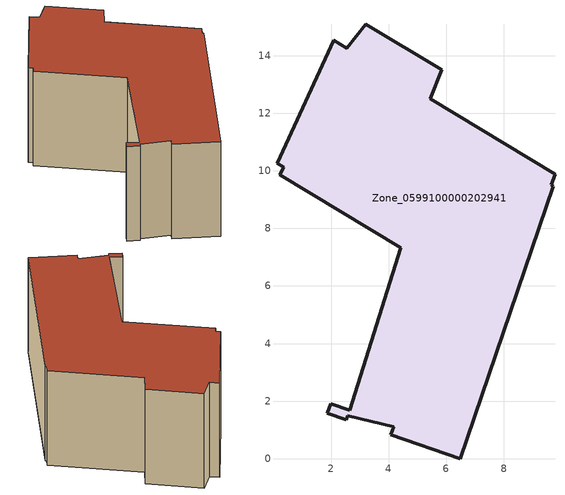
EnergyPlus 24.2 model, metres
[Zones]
Zone_0599100000202941
 floor ground (C_G): 9.72,9.47 6.49,0 4.08,0.82 4.18,1.11 2.57,1.5 2.53,1.35 1.87,1.58 1.98,1.91 2.65,1.68 4.43,7.33 0.22,9.87 0.35,10.12 0.12,10.27 2.08,14.53 2.54,14.26 3.21,15.09 5.84,13.51 5.44,12.5 9.78,9.88 9.65,9.52 z0
 wall outside (C_F): 2.53,1.35 2.57,1.5 4.18,1.11 4.08,0.82 6.49,0 9.72,9.47 9.65,9.52 9.78,9.88 5.44,12.5 5.84,13.51 3.21,15.09 2.54,14.26 2.08,14.53 0.12,10.27 0.35,10.12 0.22,9.87 4.43,7.33 2.65,1.68 1.98,1.91 1.87,1.58 2.53,1.35 z0:5.93
 roof outside (C_R): 6.49,0 9.72,9.47 9.65,9.52 9.78,9.88 5.44,12.5 5.84,13.51 3.21,15.09 2.54,14.26 2.08,14.53 0.12,10.27 0.35,10.12 0.22,9.87 4.43,7.33 2.65,1.68 1.98,1.91 1.87,1.58 2.53,1.35 2.57,1.5 4.18,1.11 4.08,0.82 z5.93
[BUILDING]
Pand.0599100000202941: North Axis=0; Terrain=City; Loads Convergence Tolerance Value=0.04; Temperature Convergence Tolerance Value=0.4; Solar Distribution=FullExterior; Maximum Number of Warmup Days=25; Minimum Number of Warmup Days=1
[Site:Location]
Rotterdam.The.Hague.AP_ZH_NLD Design_Conditions: Latitude=51.96; Longitude=4.45; Time Zone=1; Elevation=-4.5
[SITE:GROUNDTEMPERATURE:BUILDINGSURFACE]
18, 18, 18, 18, 18, 18, 18, 18, 18, 18, 18, 18
[MATERIAL] Thermal Absorptance=0.9; Solar Absorptance=0.7; Visible Absorptance=0.7
Name | Roughness | Thickness | Conductivity | Density | Specific Heat
G.D.1965 | MediumSmooth | 0.15 | 1 | 540 | 1210
F.D.1965 | Rough | 0.3 | 0.857143 | 1920 | 840
R.D.1965 | MediumRough | 0.2 | 0.08 | 1500 | 1000
[CONSTRUCTION]
C_G: G.D.1965
C_F: F.D.1965
C_R: R.D.1965
[ZONE]
Zone_0599100000202941: Type=1; Multiplier=1; Ceiling Height=Autocalculate; Volume=Autocalculate; Floor Area=autocalculate; Part of Total Floor Area=Yes
[ZONEINFILTRATION:DESIGNFLOWRATE]
Infil_Zone_0599100000202941: Zone or ZoneList or Space or SpaceList=Zone_0599100000202941; Schedule=AlwaysOn; Design Flow Rate Calculation Method=Flow/Area; Flow Rate per Floor Area=0.0042; Constant Term Coefficient=1; Temperature Term Coefficient=0; Velocity Term Coefficient=0; Velocity Squared Term Coefficient=0
[HVACTEMPLATE:ZONE:IDEALLOADSAIRSYSTEM]
Zone_0599100000202941: Maximum Heating Supply Air Temperature=50; Minimum Cooling Supply Air Temperature=13; Maximum Heating Supply Air Humidity Ratio=0.0156; Minimum Cooling Supply Air Humidity Ratio=0.0077; Heating Limit=NoLimit; Cooling Limit=NoLimit; Dehumidification Control Type=ConstantSensibleHeatRatio; Cooling Sensible Heat Ratio=0.7; Dehumidification Setpoint=60; Humidification Control Type=None; Humidification Setpoint=30; Outdoor Air Method=None; Outdoor Air Flow Rate per Person=0.00944; Outdoor Air Flow Rate per Zone Floor Area=0; Outdoor Air Flow Rate per Zone=0; Demand Controlled Ventilation Type=None; Outdoor Air Economizer Type=NoEconomizer; Heat Recovery Type=None; Sensible Heat Recovery Effectiveness=0.7; Latent Heat Recovery Effectiveness=0.65
[ZONECONTROL:THERMOSTAT]
ThermostatControl_Zone_0599100000202941: Zone or ZoneList=Zone_0599100000202941; Control Type Schedule=DualSetpointControlType; Control 1=Thermostat_Zone_0599100000202941; Temperature Difference Between Cutout And Setpoint=0
[THERMOSTATSETPOINT:DUALSETPOINT]
Thermostat_Zone_0599100000202941: Heating Setpoint Temperature Schedule=HeatingSetpoint_Zone_0599100000202941; Cooling Setpoint Temperature Schedule=CoolingSetpoint_Zone_0599100000202941
[SCHEDULE:COMPACT]
HeatingSetpoint_Zone_0599100000202941: Through: 12/31, For: AllDays, Until: 24:00, 21
CoolingSetpoint_Zone_0599100000202941: Through: 12/31, For: AllDays, Until: 24:00, 24
DualSetpointControlType: Through: 12/31, For: AllDays, Until: 24:00, 4
AlwaysOn: Through: 12/31, For: AllDays, Until: 24:00, 1
